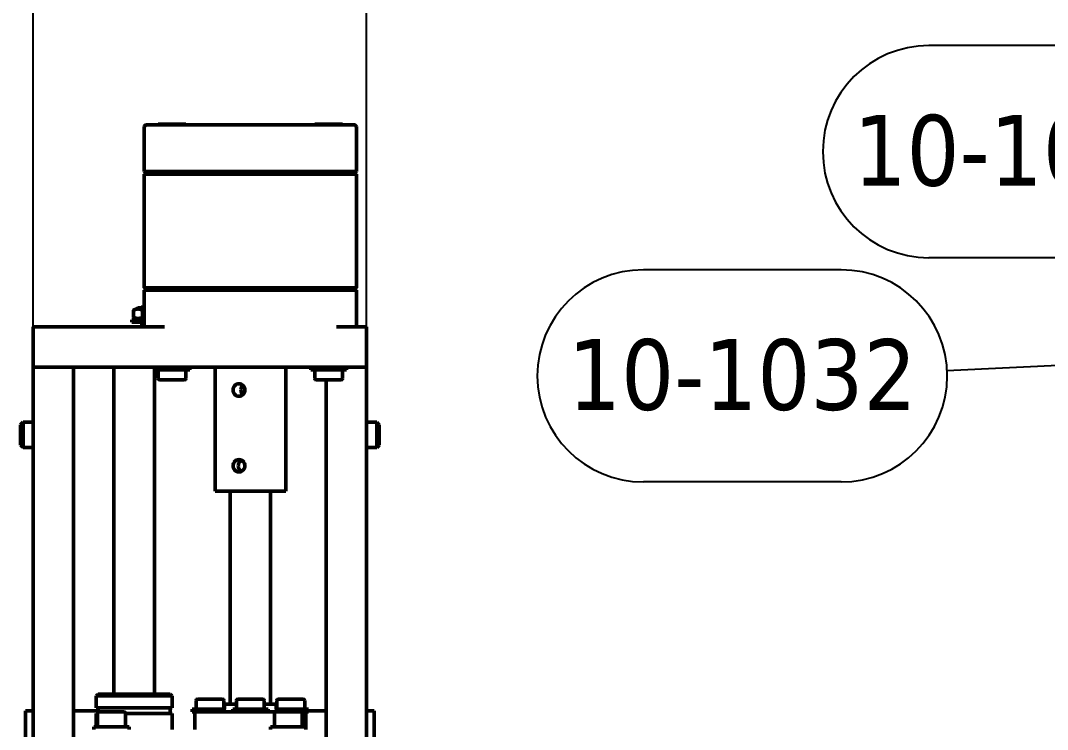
# Model space of a CAD drawing. Header units: millimetres. Extents: x -945 to 1680, y -1981 to 1188.
# Drawn here: x 696.1 to 899.4, y 848.6 to 988.9 of the extents above; entities that cross this region are included whole.
import ezdxf

# ---------------------------------------------------------------- set-up
doc = ezdxf.new("R2010")
doc.units = ezdxf.units.MM
doc.header["$LTSCALE"] = 4
for name, color, linetype, lineweight in [('Dimension (ISO)', 7, 'Continuous', 25), ('Symbol (ISO)', 7, 'Continuous', 25), ('Visible (ISO)', 7, 'Continuous', 50)]:
    doc.layers.add(name, color=color, linetype=linetype, lineweight=lineweight)
doc.styles.add('Note Text (ISO)', font='tahoma.ttf')
doc.dimstyles.new('Default (ISO)', dxfattribs={"dimscale": 4, "dimtxt": 3.5, "dimasz": 2.5, "dimexe": 3.175, "dimexo": 0, "dimgap": 0.762, "dimtad": 1, "dimrnd": 1e-08, "dimzin": 0, "dimtxsty": 'Note Text (ISO)', "dimcen": 0.09, "dimdle": 10, "dimclrd": 256, "dimclre": 256, "dimclrt": 256, "dimazin": 0, "dimtfac": 1.001486, "dimtmove": 0, "dimatfit": 3, "dimfxl": 1, "dimtolj": 1, "dimtzin": 0, "dimlwd": -1, "dimlwe": -1, "dimarcsym": 0})

# ---------------------------------------------------------------- blocks, each defined once
blk = doc.blocks.new('*D14')
at = {"layer": 'Defpoints', "color": 0, "transparency": 16777216}
for p in [(764.6, 1022.51), (698.6, 928.28), (764.6, 928.28)]:
    blk.add_point(p, dxfattribs=at)
at = {"layer": 'Dimension (ISO)', "transparency": 16777216}
for p, q in [((698.6, 928.28), (698.6, 1035.21)), ((764.6, 928.28), (764.6, 1035.21)), ((708.6, 1022.51), (754.6, 1022.51))]:
    blk.add_line(p, q, dxfattribs=at)
for points in [[(708.6, 1024.18), (708.6, 1020.84), (698.6, 1022.51)], [(754.6, 1024.18), (754.6, 1020.84), (764.6, 1022.51)]]:
    blk.add_solid(points, dxfattribs=at)
at = {"layer": 'Dimension (ISO)', "transparency": 16777216, "insert": (708.45, 1043.32), "char_height": 14, "attachment_point": 1, "style": 'Note Text (ISO)'}
blk.add_mtext('\\A1;66,00', dxfattribs=at)
blk = doc.blocks.new('Balloon19')
at = {"layer": 'Symbol (ISO)'}
for p, q in [((228.769, 245.99), (218.983, 245.99)), ((228.769, 235.49), (218.983, 235.49))]:
    blk.add_line(p, q, dxfattribs=at)
blk.add_arc((218.983, 240.74), 5.25, 90, 270, dxfattribs=at)
at = {"layer": 'Symbol (ISO)', "insert": (223.876, 240.776), "char_height": 3.5, "attachment_point": 5, "style": 'Note Text (ISO)'}
blk.add_mtext('10-1000', dxfattribs=at)
blk = doc.blocks.new('Balloon56')
at = {"layer": 'Symbol (ISO)'}
for p, q in [((214.64, 234.893), (204.853, 234.893)), ((273.768, 232.505), (219.868, 229.896)), ((214.64, 224.393), (204.853, 224.393))]:
    blk.add_line(p, q, dxfattribs=at)
for centre, start, end in [((204.853, 229.643), 90, 270), ((214.64, 229.643), 270, 90)]:
    blk.add_arc(centre, 5.25, start, end, dxfattribs=at)
at = {"layer": 'Symbol (ISO)', "insert": (209.747, 229.68), "char_height": 3.5, "attachment_point": 5, "style": 'Note Text (ISO)'}
blk.add_mtext('10-1032', dxfattribs=at)

msp = doc.modelspace()

# ---------------------------------------------------------------- linework, layer by layer
at = {"layer": 'Visible (ISO)'}
for p, q in [((720.603, 959.033), (720.603, 967.783)), ((721.542, 968.283), (721.103, 968.283)), ((721.542, 968.283), (724.17, 968.283)), ((728.853, 968.433), (723.353, 968.433)), ((723.353, 968.283), (723.353, 968.433)), ((725.231, 968.283), (724.17, 968.283)), ((725.231, 968.283), (757.974, 968.283)), ((728.853, 968.283), (728.853, 968.433)), ((759.853, 968.433), (754.353, 968.433)), ((754.353, 968.283), (754.353, 968.433)), ((759.035, 968.283), (757.974, 968.283)), ((759.035, 968.283), (761.663, 968.283)), ((759.853, 968.283), (759.853, 968.433)), ((762.103, 968.283), (761.663, 968.283)), ((762.603, 967.783), (762.603, 959.033)), ((720.853, 958.783), (720.603, 959.033)), ((720.603, 959.033), (721.188, 959.033)), ((720.603, 958.533), (720.853, 958.783)), ((721.454, 958.533), (720.603, 958.533)), ((720.603, 958.533), (720.603, 936.033)), ((721.365, 958.783), (720.853, 958.783)), ((723.817, 959.033), (721.188, 959.033)), ((721.365, 958.783), (723.994, 958.783)), ((725.81, 958.533), (721.454, 958.533)), ((723.817, 959.033), (725.231, 959.033)), ((725.231, 958.783), (723.994, 958.783)), ((757.974, 959.033), (725.231, 959.033)), ((725.231, 958.783), (757.974, 958.783)), ((728.277, 958.533), (725.81, 958.533)), ((754.928, 958.783), (728.277, 958.783)), ((728.277, 958.533), (754.928, 958.533)), ((757.395, 958.533), (754.928, 958.533)), ((761.751, 958.533), (757.395, 958.533)), ((757.974, 959.033), (759.388, 959.033)), ((759.212, 958.783), (757.974, 958.783)), ((759.212, 958.783), (761.84, 958.783)), ((762.017, 959.033), (759.388, 959.033)), ((762.603, 958.533), (761.751, 958.533)), ((762.353, 958.783), (761.84, 958.783)), ((762.017, 959.033), (762.603, 959.033)), ((762.353, 958.783), (762.603, 959.033)), ((762.353, 958.783), (762.603, 958.533)), ((762.603, 958.533), (762.603, 936.033)), ((720.603, 936.033), (721.454, 936.033)), ((720.853, 935.783), (720.603, 936.033)), ((720.603, 935.533), (720.853, 935.783)), ((721.188, 935.533), (720.603, 935.533)), ((720.603, 928.283), (720.603, 935.533)), ((720.853, 935.783), (721.365, 935.783)), ((721.188, 935.533), (723.817, 935.533)), ((723.994, 935.783), (721.365, 935.783)), ((721.454, 936.033), (725.81, 936.033)), ((725.231, 935.533), (723.817, 935.533)), ((723.994, 935.783), (725.231, 935.783)), ((757.974, 935.783), (725.231, 935.783)), ((725.231, 935.533), (757.974, 935.533)), ((725.81, 936.033), (728.277, 936.033)), ((754.928, 936.033), (728.277, 936.033)), ((728.277, 935.783), (754.928, 935.783)), ((754.928, 936.033), (757.395, 936.033)), ((757.395, 936.033), (761.751, 936.033)), ((757.974, 935.783), (759.212, 935.783)), ((759.388, 935.533), (757.974, 935.533)), ((761.84, 935.783), (759.212, 935.783)), ((759.388, 935.533), (762.017, 935.533)), ((761.751, 936.033), (762.603, 936.033)), ((761.84, 935.783), (762.353, 935.783)), ((762.603, 935.533), (762.017, 935.533)), ((762.603, 936.033), (762.353, 935.783)), ((762.353, 935.783), (762.603, 935.533)), ((762.603, 935.533), (762.603, 928.283)), ((718.441, 930.182), (718.441, 931.571)), ((719.303, 932.077), (718.576, 931.657)), ((720.603, 932.077), (719.303, 932.077)), ((720.409, 932.383), (720.103, 932.077)), ((720.276, 930.182), (720.276, 931.571)), ((720.409, 932.383), (720.603, 932.383)), ((720.603, 929.677), (718.103, 929.677)), ((718.103, 929.677), (718.103, 929.177)), ((720.603, 929.177), (718.103, 929.177)), ((719.303, 929.677), (718.576, 930.096)), ((720.103, 928.283), (720.103, 929.177)), ((698.603, 920.283), (698.603, 928.283)), ((698.603, 928.283), (724.581, 928.283)), ((758.624, 928.283), (764.603, 928.283)), ((764.603, 920.283), (764.603, 928.283)), ((698.603, 920.283), (698.603, 765.283)), ((698.603, 920.283), (764.603, 920.283)), ((706.603, 920.283), (706.603, 776.783)), ((714.603, 855.589), (714.603, 920.283)), ((722.603, 920.283), (722.603, 919.783)), ((729.603, 919.783), (722.603, 919.783)), ((722.603, 855.589), (722.603, 919.783)), ((728.853, 919.783), (723.353, 919.783)), ((723.353, 918.083), (723.353, 919.783)), ((728.853, 918.083), (728.853, 919.783)), ((729.603, 920.283), (729.603, 919.783)), ((734.603, 920.283), (734.603, 895.783)), ((748.603, 920.283), (748.603, 895.783)), ((753.603, 920.283), (753.603, 919.783)), ((760.603, 919.783), (753.603, 919.783)), ((754.353, 918.083), (754.353, 919.783)), ((759.853, 918.083), (759.853, 919.783)), ((760.603, 920.283), (760.603, 919.783)), ((764.603, 920.283), (764.603, 765.283)), ((728.553, 917.783), (723.653, 917.783)), ((759.553, 917.783), (754.653, 917.783)), ((756.603, 917.783), (756.603, 776.783)), ((696.103, 908.892), (696.593, 909.383)), ((696.103, 904.874), (696.103, 908.892)), ((696.593, 909.383), (696.593, 904.383)), ((698.603, 909.383), (696.593, 909.383)), ((764.603, 909.383), (766.612, 909.383)), ((766.612, 904.383), (766.612, 909.383)), ((767.103, 908.892), (766.612, 909.383)), ((767.103, 908.892), (767.103, 904.874)), ((696.103, 904.874), (696.593, 904.383)), ((767.103, 904.874), (766.612, 904.383)), ((698.603, 904.383), (696.593, 904.383)), ((764.603, 904.383), (766.612, 904.383)), ((734.603, 895.783), (748.603, 895.783)), ((737.603, 853.589), (737.603, 895.783)), ((745.603, 853.589), (745.603, 895.783)), ((711.453, 855.589), (711.103, 855.239)), ((726.103, 855.239), (711.103, 855.239)), ((711.103, 855.239), (711.103, 852.839)), ((711.453, 855.589), (725.753, 855.589)), ((725.753, 855.589), (726.103, 855.239)), ((726.103, 855.239), (726.103, 852.839)), ((730.853, 854.289), (730.853, 852.589)), ((731.153, 854.589), (736.053, 854.589)), ((736.353, 854.289), (736.353, 852.589)), ((738.853, 854.289), (738.853, 852.589)), ((739.153, 854.589), (744.053, 854.589)), ((744.353, 854.289), (744.353, 852.589)), ((746.853, 854.289), (746.853, 852.589)), ((747.153, 854.589), (752.053, 854.589)), ((752.353, 854.289), (752.353, 852.589)), ((697.103, 852.283), (697.103, 842.283)), ((698.603, 852.283), (697.103, 852.283)), ((711.453, 852.283), (706.603, 852.283)), ((726.103, 852.839), (711.103, 852.839)), ((711.453, 852.839), (711.453, 852.013)), ((711.653, 852.089), (716.553, 852.089)), ((725.753, 852.839), (725.753, 851.739)), ((730.103, 852.589), (736.743, 852.589)), ((730.103, 852.089), (730.103, 852.589)), ((730.103, 852.089), (730.806, 852.089)), ((730.603, 848.589), (730.603, 852.089)), ((739.498, 852.089), (730.806, 852.089)), ((738.853, 853.589), (736.503, 853.589)), ((736.503, 852.589), (736.503, 853.589)), ((738.103, 852.589), (745.103, 852.589)), ((738.103, 852.089), (738.103, 852.589)), ((739.498, 852.089), (743.707, 852.089)), ((746.653, 852.089), (743.707, 852.089)), ((746.703, 853.589), (744.353, 853.589)), ((745.103, 852.089), (745.103, 852.589)), ((746.463, 852.589), (753.103, 852.589)), ((746.653, 852.089), (751.553, 852.089)), ((746.703, 852.589), (746.703, 853.589)), ((752.399, 852.089), (751.553, 852.089)), ((752.399, 852.089), (753.103, 852.089)), ((752.603, 849.089), (752.603, 852.089)), ((753.103, 852.089), (753.103, 852.589)), ((756.603, 852.283), (753.103, 852.283)), ((766.103, 852.283), (764.603, 852.283)), ((766.103, 842.283), (766.103, 852.283)), ((711.103, 851.739), (711.353, 851.739)), ((711.103, 851.739), (711.103, 849.089)), ((711.353, 851.789), (711.353, 849.089)), ((716.853, 851.789), (716.853, 849.089)), ((716.853, 851.739), (726.103, 851.739)), ((726.103, 851.739), (726.103, 848.589)), ((746.353, 851.789), (746.353, 849.089)), ((751.853, 851.789), (751.853, 849.089)), ((717.603, 849.089), (710.603, 849.089)), ((710.603, 849.089), (710.603, 848.589)), ((717.603, 849.089), (717.603, 848.589)), ((752.603, 849.089), (745.603, 849.089)), ((745.603, 849.089), (745.603, 848.589)), ((752.603, 849.089), (752.603, 848.589))]:
    msp.add_line(p, q, dxfattribs=at)
for centre, radius, start, end in [((721.103, 967.783), 0.5, 90, 180), ((762.103, 967.783), 0.5, 0, 90), ((723.653, 918.083), 0.3, 180, 270), ((728.553, 918.083), 0.3, 270, 0), ((754.653, 918.083), 0.3, 180, 270), ((759.553, 918.083), 0.3, 270, 0), ((731.153, 854.289), 0.3, 90, 180), ((736.053, 854.289), 0.3, 0, 90), ((739.153, 854.289), 0.3, 90, 180), ((744.053, 854.289), 0.3, 0, 90), ((747.153, 854.289), 0.3, 90, 180), ((752.053, 854.289), 0.3, 0, 90), ((711.653, 851.789), 0.3, 90, 180), ((716.553, 851.789), 0.3, 0, 90), ((746.653, 851.789), 0.3, 90, 180), ((751.553, 851.789), 0.3, 0, 90)]:
    msp.add_arc(centre, radius, start, end, dxfattribs=at)
for points, weights in [([(720.276, 931.571), (719.359, 932.029), (718.441, 931.571)], [1, 1.15470053838, 1]), ([(718.441, 931.571), (718.51, 931.619), (718.576, 931.657)], [1, 1.01417958731, 1.02575982108]), ([(720.603, 931.658), (720.443, 931.62), (720.276, 931.571)], [1.02605887857, 1.01436294609, 1]), ([(718.441, 930.182), (719.359, 929.724), (720.276, 930.182)], [1, 1.15470053838, 1]), ([(718.576, 930.096), (718.51, 930.134), (718.441, 930.182)], [1.02575982109, 1.01417958732, 1]), ([(720.276, 930.182), (720.443, 930.134), (720.603, 930.095)], [1, 1.01436294609, 1.02605887857])]:
    msp.add_rational_spline(points, weights, degree=2, dxfattribs=at)
for points, knots in [([(738.198, 915.783), (738.198, 915.938), (738.225, 916.103), (738.337, 916.406), (738.422, 916.544), (738.619, 916.762), (738.745, 916.856), (739.024, 916.982), (739.178, 917.013), (739.471, 917.013), (739.629, 916.982), (739.922, 916.856), (740.057, 916.762), (740.272, 916.544), (740.366, 916.406), (740.492, 916.103), (740.523, 915.938), (740.523, 915.629), (740.492, 915.464), (740.366, 915.161), (740.272, 915.023), (740.057, 914.805), (739.922, 914.71), (739.629, 914.585), (739.471, 914.554), (739.178, 914.554), (739.024, 914.585), (738.745, 914.71), (738.619, 914.805), (738.422, 915.023), (738.337, 915.161), (738.225, 915.464), (738.198, 915.629), (738.198, 915.783)], [0, 0, 0, 0, 0.04641804, 0.04641804, 0.09283609, 0.09283609, 0.13925259, 0.13925259, 0.1856691, 0.1856691, 0.23208561, 0.23208561, 0.27850212, 0.27850212, 0.32492016, 0.32492016, 0.37133821, 0.37133821, 0.41775625, 0.41775625, 0.46417429, 0.46417429, 0.5105908, 0.5105908, 0.55700731, 0.55700731, 0.60342382, 0.60342382, 0.64984033, 0.64984033, 0.69625837, 0.69625837, 0.74267641, 0.74267641, 0.74267641, 0.74267641]), ([(740.085, 916.726), (740.061, 916.703), (740.039, 916.678), (739.929, 916.545), (739.854, 916.408), (739.756, 916.107), (739.732, 915.941), (739.732, 915.783)], [0.64989452, 0.64989452, 0.64989452, 0.64989452, 0.66103701, 0.66103701, 0.70832225, 0.70832225, 0.75560749, 0.75560749, 0.75560749, 0.75560749]), ([(739.732, 915.783), (739.732, 915.626), (739.756, 915.46), (739.854, 915.158), (739.929, 915.022), (740.039, 914.889), (740.061, 914.864), (740.085, 914.84)], [0, 0, 0, 0, 0.04728524, 0.04728524, 0.09457048, 0.09457048, 0.10571297, 0.10571297, 0.10571297, 0.10571297]), ([(738.198, 900.783), (738.198, 900.938), (738.225, 901.103), (738.337, 901.406), (738.422, 901.544), (738.619, 901.762), (738.745, 901.856), (739.024, 901.982), (739.178, 902.013), (739.471, 902.013), (739.629, 901.982), (739.922, 901.856), (740.057, 901.762), (740.272, 901.544), (740.366, 901.406), (740.492, 901.103), (740.523, 900.938), (740.523, 900.629), (740.492, 900.464), (740.366, 900.161), (740.272, 900.023), (740.057, 899.805), (739.922, 899.71), (739.629, 899.585), (739.471, 899.554), (739.178, 899.554), (739.024, 899.585), (738.745, 899.71), (738.619, 899.805), (738.422, 900.023), (738.337, 900.161), (738.225, 900.464), (738.198, 900.629), (738.198, 900.783)], [0, 0, 0, 0, 0.04641804, 0.04641804, 0.09283609, 0.09283609, 0.13925259, 0.13925259, 0.1856691, 0.1856691, 0.23208561, 0.23208561, 0.27850212, 0.27850212, 0.32492016, 0.32492016, 0.37133821, 0.37133821, 0.41775625, 0.41775625, 0.46417429, 0.46417429, 0.5105908, 0.5105908, 0.55700731, 0.55700731, 0.60342382, 0.60342382, 0.64984033, 0.64984033, 0.69625837, 0.69625837, 0.74267641, 0.74267641, 0.74267641, 0.74267641]), ([(739.821, 901.898), (739.702, 901.836), (739.595, 901.75), (739.415, 901.544), (739.334, 901.406), (739.228, 901.104), (739.201, 900.939), (739.201, 900.783)], [0.61118659, 0.61118659, 0.61118659, 0.61118659, 0.65296511, 0.65296511, 0.69961427, 0.69961427, 0.74626342, 0.74626342, 0.74626342, 0.74626342]), ([(739.201, 900.783), (739.201, 900.628), (739.228, 900.463), (739.334, 900.16), (739.415, 900.023), (739.595, 899.817), (739.702, 899.731), (739.821, 899.669)], [0, 0, 0, 0, 0.04664916, 0.04664916, 0.09329831, 0.09329831, 0.13507683, 0.13507683, 0.13507683, 0.13507683])]:
    msp.add_open_spline(points, degree=3, knots=knots, dxfattribs=at)

# ---------------------------------------------------------------- block references
at = {"layer": 'Symbol (ISO)', "xscale": 4, "yscale": 4, "zscale": 4}
for name in ['Balloon19', 'Balloon56']:
    msp.add_blockref(name, (0, 0), dxfattribs=at)

# ---------------------------------------------------------------- dimensions: what is measured, and where the dimension line sits
at = {"layer": 'Dimension (ISO)'}
dim = msp.add_linear_dim(base=(764.603, 1022.511), p1=(698.603, 928.283), p2=(764.603, 928.283), dimstyle='Default (ISO)', override={"dimgap": 0.762, "dimdec": 2, "dimtol": 0, "dimlim": 0, "dimtp": 0, "dimtm": 0, "dimtdec": 2, "dimtofl": 0, "dimatfit": 1}, dxfattribs=at)
dim.commit()
dim.dimension.update_dxf_attribs({"geometry": '*D14', "text_midpoint": (731.603, 1022.511), "dimtype": 160})

doc.saveas('drawing.dxf')
